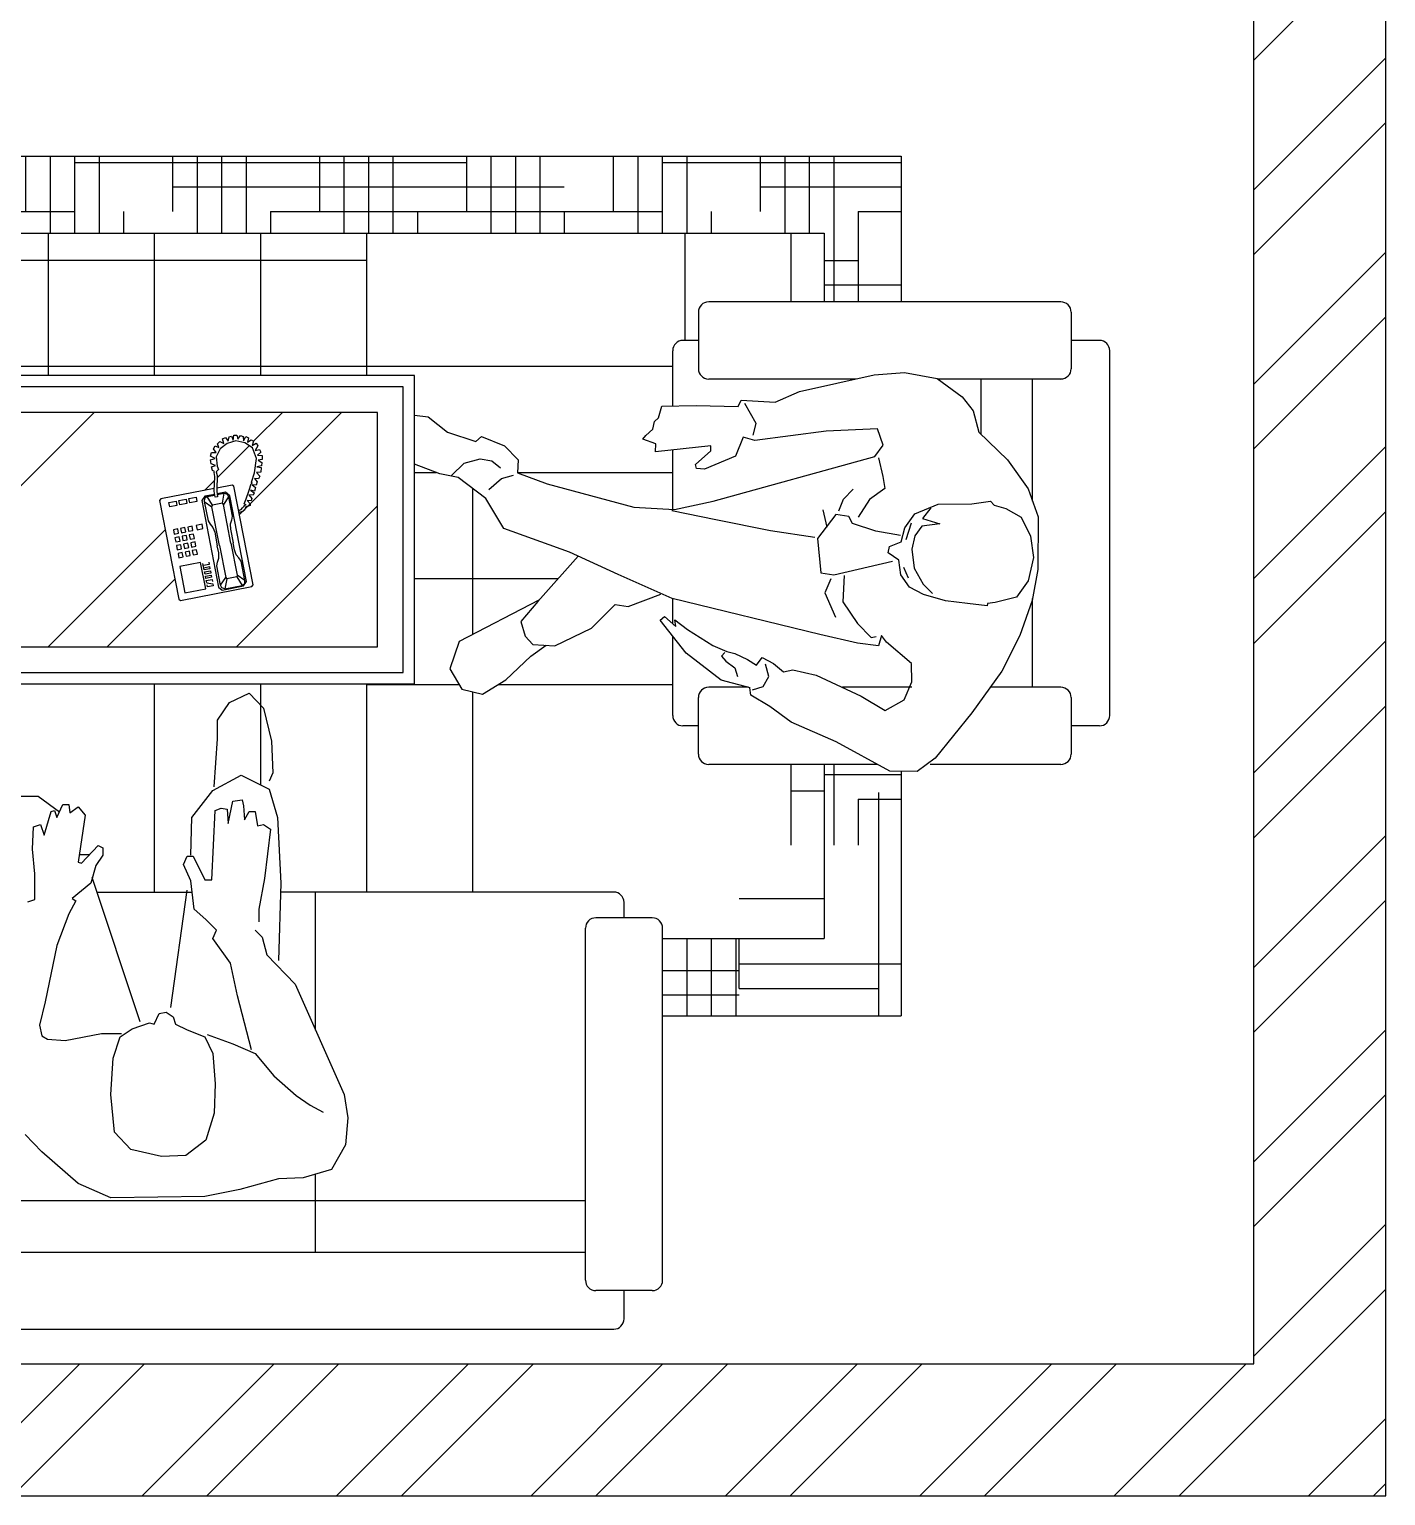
# Model space of a CAD drawing. Header units: inches. Extents: x 6298 to 6638, y 3650 to 4105.
# Drawn here: x 6545.4 to 6637.9, y 3649.5 to 3749.5 of the extents above; entities that cross this region are included whole.
import ezdxf

# ---------------------------------------------------------------- set-up
doc = ezdxf.new("R2010")
doc.units = ezdxf.units.IN
doc.header["$MEASUREMENT"] = 0
doc.layers.add('components', color=9, linetype='Continuous', plot=False)
doc.layers.add('wall', color=20, linetype='Continuous')
doc.layers.add('window', color=147, linetype='Continuous')

# ---------------------------------------------------------------- blocks, each defined once
blk = doc.blocks.new('SOFA')
at = {"layer": 'components', "true_color": 0x939598}
h = blk.add_hatch(dxfattribs=at)
h.set_pattern_fill('HOUND,_O', color=252, scale=0.765065)
h.set_pattern_definition([(270, (-1586.3725, 3049.2995), (-1.2145402, -4.85816077), [19.432643, -9.7163215]), (180, (-1586.3725, 3049.2995), (4.85816077, 1.2145402), [19.432643, -9.7163215])])
h.paths.add_polyline_path([(2420.255, 1519.388), (2420.255, 1523.185), (2424.08, 1523.185), (2424.08, 1519.388)])
h.paths.add_polyline_path([(2428.71, 1527.567), (2428.71, 1531.393), (2432.721, 1531.393), (2432.721, 1527.567)])
h.paths.add_polyline_path([(2420.255, 1463.949), (2420.255, 1467.746), (2424.08, 1467.746), (2424.08, 1463.949)])
h.paths.add_polyline_path([(2428.71, 1455.912), (2428.71, 1459.737), (2432.721, 1459.737), (2432.721, 1457.098), (2432.382, 1456.48), (2432.377, 1455.912)])
h.paths.add_polyline_path([(2455.661, 1455.912), (2455.661, 1459.737), (2459.061, 1459.737), (2459.061, 1527.567), (2455.661, 1527.567), (2455.661, 1531.393), (2462.886, 1531.393), (2462.886, 1455.912)])
h = blk.add_hatch(dxfattribs=at)
h.set_pattern_fill('HOUND,_O', color=252, scale=3.31528)
h.set_pattern_definition([(270, (2010.285, 1706.938), (-5.26301, -21.05203), [84.2081, -42.1041]), (180, (2010.285, 1706.938), (21.05203, 5.26301), [84.2081, -42.1041])])
edge = h.paths.add_edge_path()
edge.add_line((2436.714, 1480.051), (2447.609, 1480.051))
edge.add_line((2447.609, 1480.051), (2447.14, 1478.795))
edge.add_line((2447.14, 1478.795), (2446.958, 1477.892))
edge.add_line((2446.958, 1477.892), (2445.903, 1476.517))
edge.add_line((2445.903, 1476.517), (2444.418, 1475.623))
edge.add_line((2444.418, 1475.623), (2443.255, 1472.363))
edge.add_line((2443.255, 1472.363), (2443.055, 1471.929))
edge.add_line((2443.055, 1471.929), (2440.871, 1473.877))
edge.add_line((2440.871, 1473.877), (2438.809, 1477.833))
edge.add_line((2438.809, 1477.833), (2437.467, 1478.301))
edge.add_line((2437.467, 1478.301), (2436.456, 1477.706))
edge.add_line((2436.456, 1477.706), (2436.202, 1476.677))
edge.add_line((2436.202, 1476.677), (2436.919, 1475.528))
edge.add_line((2436.919, 1475.528), (2438.086, 1474.287))
edge.add_line((2438.086, 1474.287), (2438.629, 1473.523))
edge.add_line((2438.629, 1473.523), (2438.604, 1473.084))
edge.add_line((2438.604, 1473.084), (2439.479, 1471.273))
edge.add_line((2439.479, 1471.273), (2440.65, 1470.098))
edge.add_line((2440.65, 1470.098), (2440.548, 1469.451))
edge.add_line((2440.548, 1469.451), (2441.176, 1467.79))
edge.add_line((2441.176, 1467.79), (2440.932, 1467.245))
edge.add_line((2440.932, 1467.245), (2439.699, 1467.245))
edge.add_line((2439.699, 1467.245), (2440.055, 1467.653))
edge.add_line((2440.055, 1467.653), (2439.871, 1467.859))
edge.add_line((2439.871, 1467.859), (2439.084, 1467.245))
edge.add_line((2439.084, 1467.245), (2435.143, 1467.245))
edge.add_ellipse((2435.143, 1466.735), major_axis=(-0.361, -0.361), ratio=1, start_angle=225, end_angle=315)
edge.add_line((2434.633, 1466.735), (2434.633, 1465.97))
edge.add_line((2434.633, 1465.97), (2433.231, 1465.97))
edge.add_ellipse((2433.231, 1465.46), major_axis=(-0.361, -0.361), ratio=1, start_angle=225, end_angle=315)
edge.add_line((2432.721, 1465.46), (2432.721, 1459.737))
edge.add_line((2432.721, 1459.737), (2428.71, 1459.737))
edge.add_line((2428.71, 1459.737), (2428.71, 1463.949))
edge.add_line((2428.71, 1463.949), (2424.08, 1463.949))
edge.add_line((2424.08, 1463.949), (2424.08, 1467.746))
edge.add_line((2424.08, 1467.746), (2424.602, 1467.746))
edge.add_ellipse((2424.602, 1468.256), major_axis=(-0.361, -0.361), ratio=1, start_angle=45, end_angle=135)
edge.add_line((2425.112, 1468.256), (2425.112, 1469.659))
edge.add_line((2425.112, 1469.659), (2425.877, 1469.659))
edge.add_ellipse((2425.877, 1470.169), major_axis=(-0.361, -0.361), ratio=1, start_angle=45, end_angle=135)
edge.add_line((2426.387, 1470.169), (2426.387, 1486.687))
edge.add_line((2426.387, 1486.687), (2426.829, 1486.674))
edge.add_line((2426.829, 1486.674), (2430.089, 1486.848))
edge.add_line((2430.089, 1486.848), (2431.486, 1487.255))
edge.add_line((2431.486, 1487.255), (2432.185, 1488.651))
edge.add_line((2432.185, 1488.651), (2431.428, 1490.047))
edge.add_line((2431.428, 1490.047), (2430.089, 1491.094))
edge.add_line((2430.089, 1491.094), (2428.168, 1491.154))
edge.add_line((2428.168, 1491.154), (2428.168, 1491.327))
edge.add_line((2428.168, 1491.327), (2427.76, 1491.501))
edge.add_line((2427.76, 1491.501), (2426.945, 1491.152))
edge.add_line((2426.945, 1491.152), (2426.387, 1491.082))
edge.add_line((2426.387, 1491.082), (2426.387, 1495.794))
edge.add_line((2426.387, 1495.794), (2427.088, 1496.027))
edge.add_line((2427.088, 1496.027), (2427.702, 1495.863))
edge.add_line((2427.702, 1495.863), (2428.226, 1495.514))
edge.add_line((2428.226, 1495.514), (2428.575, 1495.514))
edge.add_line((2428.575, 1495.514), (2428.692, 1495.747))
edge.add_line((2428.692, 1495.747), (2428.26, 1496.149))
edge.add_line((2428.26, 1496.149), (2428.26, 1496.678))
edge.add_line((2428.26, 1496.678), (2430.205, 1496.387))
edge.add_line((2430.205, 1496.387), (2430.613, 1496.736))
edge.add_line((2430.613, 1496.736), (2430.322, 1497.143))
edge.add_line((2430.322, 1497.143), (2430.729, 1497.201))
edge.add_line((2430.729, 1497.201), (2430.729, 1497.492))
edge.add_line((2430.729, 1497.492), (2430.349, 1497.664))
edge.add_line((2430.349, 1497.664), (2431.137, 1498.713))
edge.add_line((2431.137, 1498.713), (2431.137, 1499.702))
edge.add_line((2431.137, 1499.702), (2430.496, 1500.574))
edge.add_line((2430.496, 1500.574), (2429.623, 1501.156))
edge.add_line((2429.623, 1501.156), (2428.226, 1500.982))
edge.add_line((2428.226, 1500.982), (2426.387, 1500.558))
edge.add_line((2426.387, 1500.558), (2426.387, 1516.965))
edge.add_ellipse((2425.877, 1516.965), major_axis=(-0.361, -0.361), ratio=1, start_angle=135, end_angle=225)
edge.add_line((2425.877, 1517.475), (2425.112, 1517.475))
edge.add_line((2425.112, 1517.475), (2425.112, 1518.878))
edge.add_ellipse((2424.602, 1518.878), major_axis=(-0.361, -0.361), ratio=1, start_angle=135, end_angle=225)
edge.add_line((2424.602, 1519.388), (2424.08, 1519.388))
edge.add_line((2424.08, 1519.388), (2424.08, 1523.185))
edge.add_line((2424.08, 1523.185), (2428.71, 1523.185))
edge.add_line((2428.71, 1523.185), (2428.71, 1527.567))
edge.add_line((2428.71, 1527.567), (2432.721, 1527.567))
edge.add_line((2432.721, 1527.567), (2432.721, 1521.674))
edge.add_ellipse((2433.231, 1521.674), major_axis=(-0.361, 0.361), ratio=1, start_angle=45, end_angle=135)
edge.add_line((2433.231, 1521.164), (2434.633, 1521.164))
edge.add_line((2434.633, 1521.164), (2434.633, 1520.399))
edge.add_ellipse((2435.143, 1520.399), major_axis=(-0.361, 0.361), ratio=1, start_angle=45, end_angle=135)
edge.add_line((2435.143, 1519.889), (2440.143, 1519.889))
edge.add_line((2440.143, 1519.889), (2439.856, 1516.85))
edge.add_line((2439.856, 1516.85), (2440.052, 1515.504))
edge.add_line((2440.052, 1515.504), (2439.083, 1515.633))
edge.add_line((2439.083, 1515.633), (2438.212, 1515.201))
edge.add_line((2438.212, 1515.201), (2438.406, 1514.246))
edge.add_line((2438.406, 1514.246), (2438.224, 1512.576))
edge.add_line((2438.224, 1512.576), (2438.95, 1509.932))
edge.add_line((2438.95, 1509.932), (2439.601, 1510.324))
edge.add_line((2439.601, 1510.324), (2439.767, 1511.425))
edge.add_line((2439.767, 1511.425), (2440.56, 1512.206))
edge.add_line((2440.56, 1512.206), (2440.644, 1510.461))
edge.add_line((2440.644, 1510.461), (2440.877, 1509.248))
edge.add_line((2440.877, 1509.248), (2440.633, 1507.987))
edge.add_line((2440.633, 1507.987), (2440.744, 1507.083))
edge.add_line((2440.744, 1507.083), (2436.714, 1507.083))
edge.add_line((2436.714, 1507.083), (2436.714, 1480.051))
edge = h.paths.add_edge_path()
edge.add_line((2452.015, 1507.083), (2442.117, 1507.083))
edge.add_line((2442.117, 1507.083), (2443.251, 1509.011))
edge.add_line((2443.251, 1509.011), (2443.154, 1510.077))
edge.add_line((2443.154, 1510.077), (2442.901, 1510.831))
edge.add_line((2442.901, 1510.831), (2442.593, 1511.778))
edge.add_line((2442.593, 1511.778), (2442.563, 1514.225))
edge.add_line((2442.563, 1514.225), (2442.883, 1514.852))
edge.add_line((2442.883, 1514.852), (2444.487, 1516.983))
edge.add_line((2444.487, 1516.983), (2445.771, 1518.487))
edge.add_line((2445.771, 1518.487), (2446.332, 1519.889))
edge.add_line((2446.332, 1519.889), (2453.238, 1519.889))
edge.add_ellipse((2453.238, 1520.399), major_axis=(-0.361, -0.361), ratio=1, start_angle=45, end_angle=135)
edge.add_line((2453.748, 1520.399), (2453.748, 1521.164))
edge.add_line((2453.748, 1521.164), (2455.151, 1521.164))
edge.add_ellipse((2455.151, 1521.674), major_axis=(-0.361, -0.361), ratio=1, start_angle=45, end_angle=135)
edge.add_line((2455.661, 1521.674), (2455.661, 1527.567))
edge.add_line((2455.661, 1527.567), (2459.061, 1527.567))
edge.add_line((2459.061, 1527.567), (2459.061, 1459.737))
edge.add_line((2459.061, 1459.737), (2455.661, 1459.737))
edge.add_line((2455.661, 1459.737), (2455.661, 1465.46))
edge.add_ellipse((2455.151, 1465.46), major_axis=(-0.361, 0.361), ratio=1, start_angle=225, end_angle=315)
edge.add_line((2455.151, 1465.97), (2453.748, 1465.97))
edge.add_line((2453.748, 1465.97), (2453.748, 1466.735))
edge.add_ellipse((2453.238, 1466.735), major_axis=(-0.361, 0.361), ratio=1, start_angle=225, end_angle=315)
edge.add_line((2453.238, 1467.245), (2450.499, 1467.245))
edge.add_line((2450.499, 1467.245), (2450.489, 1467.778))
edge.add_line((2450.489, 1467.778), (2449.911, 1467.941))
edge.add_line((2449.911, 1467.941), (2449.728, 1468.147))
edge.add_line((2449.728, 1468.147), (2449.342, 1468.234))
edge.add_line((2449.342, 1468.234), (2449.035, 1468.578))
edge.add_line((2449.035, 1468.578), (2448.848, 1468.719))
edge.add_line((2448.848, 1468.719), (2448.616, 1468.08))
edge.add_line((2448.616, 1468.08), (2448.226, 1468.102))
edge.add_line((2448.226, 1468.102), (2448.319, 1467.245))
edge.add_line((2448.319, 1467.245), (2445.376, 1467.245))
edge.add_line((2445.376, 1467.245), (2445.485, 1469.171))
edge.add_line((2445.485, 1469.171), (2446.642, 1473.475))
edge.add_line((2446.642, 1473.475), (2447.182, 1474.944))
edge.add_line((2447.182, 1474.944), (2447.831, 1474.907))
edge.add_line((2447.831, 1474.907), (2448.521, 1475.586))
edge.add_line((2448.521, 1475.586), (2448.978, 1476.734))
edge.add_line((2448.978, 1476.734), (2448.733, 1477.008))
edge.add_line((2448.733, 1477.008), (2449.204, 1478.416))
edge.add_line((2449.204, 1478.416), (2449.962, 1479.379))
edge.add_line((2449.962, 1479.379), (2450.044, 1480.051))
edge.add_line((2450.044, 1480.051), (2452.015, 1480.051))
edge.add_line((2452.015, 1480.051), (2452.015, 1507.083))
at = {"layer": 'components', "color": 252, "true_color": 0x939598}
for p, q in [((2404.711, 1516.965), (2404.711, 1470.169)), ((2408.536, 1515.563), (2408.536, 1471.571)), ((2411.086, 1515.563), (2411.086, 1471.571)), ((2436.714, 1507.083), (2436.714, 1480.051)), ((2452.015, 1480.051), (2452.015, 1507.083)), ((2437.275, 1506.522), (2437.275, 1480.612)), ((2451.454, 1480.612), (2451.454, 1506.522)), ((2438.55, 1505.247), (2438.55, 1481.887)), ((2450.179, 1495.938, 40.803), (2440.871, 1505.247, 40.803)), ((2450.179, 1481.887), (2450.179, 1505.247)), ((2431.137, 1498.713), (2431.137, 1499.702)), ((2413.498, 1498.539), (2414.372, 1499.353)), ((2425.898, 1499.237), (2426.014, 1498.888)), ((2427.295, 1498.888), (2428.517, 1499.004)), ((2428.517, 1499.004), (2429.623, 1498.946)), ((2429.623, 1498.946), (2429.74, 1498.597)), ((2411.927, 1496.736), (2413.498, 1498.539)), ((2419.087, 1498.248), (2419.029, 1497.375)), ((2419.261, 1498.539), (2419.087, 1498.248)), ((2419.785, 1498.655), (2419.261, 1498.539)), ((2420.95, 1498.364), (2419.785, 1498.655)), ((2423.744, 1497.783), (2420.95, 1498.364)), ((2426.014, 1498.888), (2427.295, 1498.888)), ((2429.74, 1498.597), (2429.216, 1498.422)), ((2429.216, 1498.422), (2430.38, 1498.073)), ((2430.349, 1497.664), (2431.137, 1498.713)), ((2444.362, 1492.412, 40.803), (2438.55, 1498.223, 40.803)), ((2425.316, 1497.201), (2423.744, 1497.783)), ((2430.438, 1497.899), (2430.089, 1497.783)), ((2430.089, 1497.783), (2430.729, 1497.492)), ((2430.38, 1498.073), (2430.438, 1497.899)), ((2430.729, 1497.492), (2430.729, 1497.201)), ((2411.228, 1495.107), (2411.927, 1496.736)), ((2419.029, 1497.375), (2419.378, 1495.572)), ((2425.956, 1496.852), (2425.316, 1497.201)), ((2426.072, 1497.027), (2425.956, 1496.852)), ((2426.829, 1496.096), (2426.072, 1497.027)), ((2427.877, 1496.736), (2427.819, 1496.561)), ((2430.205, 1496.387), (2427.877, 1496.736)), ((2430.613, 1496.736), (2430.205, 1496.387)), ((2430.729, 1497.201), (2430.322, 1497.143)), ((2430.322, 1497.143), (2430.613, 1496.736)), ((2419.96, 1493.653), (2427.12, 1496.038)), ((2427.702, 1495.863), (2426.829, 1496.096)), ((2427.819, 1496.561), (2428.692, 1495.747)), ((2428.26, 1496.678), (2428.26, 1496.149)), ((2419.378, 1495.572), (2419.378, 1494.584)), ((2426.387, 1495.794), (2426.387, 1491.082)), ((2428.226, 1495.514), (2427.702, 1495.863)), ((2428.575, 1495.514), (2428.226, 1495.514)), ((2428.692, 1495.747), (2428.575, 1495.514)), ((2441.907, 1491.935, 40.803), (2438.55, 1495.292, 40.803)), ((2411.286, 1490.454), (2411.228, 1495.107)), ((2413.615, 1494.118), (2414.488, 1494.933)), ((2414.488, 1494.933), (2416.351, 1495.107)), ((2416.351, 1495.107), (2418.155, 1494.991)), ((2418.155, 1494.991), (2419.203, 1494.642)), ((2419.203, 1494.642), (2419.611, 1494.06)), ((2413.266, 1492.606), (2413.615, 1494.118)), ((2419.611, 1494.06), (2419.902, 1493.188)), ((2419.902, 1493.188), (2419.844, 1492.955)), ((2413.324, 1491.385), (2413.266, 1492.606)), ((2419.844, 1492.955), (2420.368, 1492.722)), ((2420.426, 1492.374), (2420.193, 1492.025)), ((2420.368, 1492.722), (2420.426, 1492.374)), ((2445.804, 1492.692, 40.803), (2440.914, 1491.742, 40.803)), ((2445.888, 1492.635, 40.803), (2445.804, 1492.692, 40.803)), ((2446.404, 1489.979, 40.803), (2445.888, 1492.635, 40.803)), ((2419.844, 1491.908), (2419.553, 1491.327)), ((2420.193, 1492.025), (2419.844, 1491.908)), ((2420.659, 1492.141), (2426.48, 1491.327)), ((2440.914, 1491.742, 40.803), (2440.856, 1491.658, 40.803)), ((2440.856, 1491.658, 40.803), (2441.545, 1488.114, 40.803)), ((2442.542, 1491.691, 40.803), (2441.23, 1491.436, 40.803)), ((2442.741, 1490.663, 40.803), (2442.542, 1491.691, 40.803)), ((2443.186, 1491.779, 40.803), (2442.974, 1491.738, 40.803)), ((2442.974, 1491.738, 40.803), (2443.015, 1491.525, 40.803)), ((2443.228, 1491.566, 40.803), (2443.186, 1491.779, 40.803)), ((2443.576, 1491.855, 40.803), (2443.363, 1491.814, 40.803)), ((2443.363, 1491.814, 40.803), (2443.405, 1491.601, 40.803)), ((2443.405, 1491.601, 40.803), (2443.617, 1491.642, 40.803)), ((2443.617, 1491.642, 40.803), (2443.576, 1491.855, 40.803)), ((2443.966, 1491.931, 40.803), (2443.753, 1491.889, 40.803)), ((2443.753, 1491.889, 40.803), (2443.795, 1491.677, 40.803)), ((2443.795, 1491.677, 40.803), (2444.007, 1491.718, 40.803)), ((2444.007, 1491.718, 40.803), (2443.966, 1491.931, 40.803)), ((2444.356, 1492.006, 40.803), (2444.143, 1491.965, 40.803)), ((2444.143, 1491.965, 40.803), (2444.184, 1491.752, 40.803)), ((2444.184, 1491.752, 40.803), (2444.397, 1491.794, 40.803)), ((2444.425, 1491.652, 40.803), (2444.212, 1491.611, 40.803)), ((2444.397, 1491.794, 40.803), (2444.356, 1492.006, 40.803)), ((2444.466, 1491.439, 40.803), (2444.425, 1491.652, 40.803)), ((2445.497, 1492.191, 40.803), (2445.709, 1492.232, 40.803)), ((2445.565, 1491.837, 40.803), (2445.497, 1492.191, 40.803)), ((2445.778, 1491.878, 40.803), (2445.565, 1491.837, 40.803)), ((2445.593, 1491.695, 40.803), (2445.805, 1491.736, 40.803)), ((2445.662, 1491.341, 40.803), (2445.593, 1491.695, 40.803)), ((2445.709, 1492.232, 40.803), (2445.778, 1491.878, 40.803)), ((2445.805, 1491.736, 40.803), (2445.874, 1491.382, 40.803)), ((2414.081, 1490.396), (2413.324, 1491.385)), ((2419.553, 1491.327), (2419.203, 1490.454)), ((2425.024, 1490.396), (2425.548, 1490.978)), ((2425.548, 1490.978), (2426.945, 1491.152)), ((2426.945, 1491.152), (2427.76, 1491.501)), ((2428.168, 1491.036), (2427.004, 1490.454)), ((2427.76, 1491.501), (2428.168, 1491.327)), ((2428.168, 1491.327), (2428.168, 1491.036)), ((2428.226, 1491.152), (2430.089, 1491.094)), ((2430.089, 1491.094), (2431.428, 1490.047)), ((2441.23, 1491.436, 40.803), (2441.43, 1490.408, 40.803)), ((2443.015, 1491.525, 40.803), (2443.228, 1491.566, 40.803)), ((2443.255, 1491.425, 40.803), (2443.043, 1491.383, 40.803)), ((2443.043, 1491.383, 40.803), (2443.084, 1491.171, 40.803)), ((2443.084, 1491.171, 40.803), (2443.296, 1491.212, 40.803)), ((2443.324, 1491.07, 40.803), (2443.111, 1491.029, 40.803)), ((2443.111, 1491.029, 40.803), (2443.153, 1490.816, 40.803)), ((2443.296, 1491.212, 40.803), (2443.255, 1491.425, 40.803)), ((2443.365, 1490.858, 40.803), (2443.324, 1491.07, 40.803)), ((2443.645, 1491.5, 40.803), (2443.432, 1491.459, 40.803)), ((2443.432, 1491.459, 40.803), (2443.474, 1491.247, 40.803)), ((2443.474, 1491.247, 40.803), (2443.686, 1491.288, 40.803)), ((2443.714, 1491.146, 40.803), (2443.501, 1491.105, 40.803)), ((2443.501, 1491.105, 40.803), (2443.542, 1490.892, 40.803)), ((2443.542, 1490.892, 40.803), (2443.755, 1490.933, 40.803)), ((2443.686, 1491.288, 40.803), (2443.645, 1491.5, 40.803)), ((2443.755, 1490.933, 40.803), (2443.714, 1491.146, 40.803)), ((2444.035, 1491.576, 40.803), (2443.822, 1491.535, 40.803)), ((2443.822, 1491.535, 40.803), (2443.863, 1491.322, 40.803)), ((2443.863, 1491.322, 40.803), (2444.076, 1491.364, 40.803)), ((2444.104, 1491.222, 40.803), (2443.891, 1491.181, 40.803)), ((2443.891, 1491.181, 40.803), (2443.932, 1490.968, 40.803)), ((2443.932, 1490.968, 40.803), (2444.145, 1491.009, 40.803)), ((2444.076, 1491.364, 40.803), (2444.035, 1491.576, 40.803)), ((2444.145, 1491.009, 40.803), (2444.104, 1491.222, 40.803)), ((2444.212, 1491.611, 40.803), (2444.253, 1491.398, 40.803)), ((2444.253, 1491.398, 40.803), (2444.466, 1491.439, 40.803)), ((2444.493, 1491.297, 40.803), (2444.281, 1491.256, 40.803)), ((2444.281, 1491.256, 40.803), (2444.322, 1491.044, 40.803)), ((2444.322, 1491.044, 40.803), (2444.535, 1491.085, 40.803)), ((2444.535, 1491.085, 40.803), (2444.493, 1491.297, 40.803)), ((2445.874, 1491.382, 40.803), (2445.662, 1491.341, 40.803)), ((2445.689, 1491.199, 40.803), (2445.902, 1491.24, 40.803)), ((2445.758, 1490.844, 40.803), (2445.689, 1491.199, 40.803)), ((2445.902, 1491.24, 40.803), (2445.971, 1490.886, 40.803)), ((2411.636, 1488.709), (2411.286, 1490.454)), ((2415.419, 1489.989), (2414.081, 1490.396)), ((2419.203, 1490.454), (2418.388, 1490.047)), ((2419.32, 1490.338), (2418.854, 1489.058)), ((2424.501, 1489.873), (2425.024, 1490.396)), ((2427.004, 1490.454), (2427.004, 1490.105)), ((2441.43, 1490.408, 40.803), (2442.741, 1490.663, 40.803)), ((2445.806, 1490.596, 40.803), (2441.518, 1489.764, 40.803)), ((2441.522, 1490.316, 40.803), (2441.628, 1490.337, 40.803)), ((2441.577, 1490.032, 40.803), (2441.522, 1490.316, 40.803)), ((2441.734, 1490.357, 40.803), (2441.683, 1490.053, 40.803)), ((2441.734, 1490.357, 40.803), (2441.84, 1490.378, 40.803)), ((2441.84, 1490.378, 40.803), (2441.896, 1490.094, 40.803)), ((2441.947, 1490.398, 40.803), (2442.053, 1490.419, 40.803)), ((2442.002, 1490.115, 40.803), (2441.947, 1490.398, 40.803)), ((2442.053, 1490.419, 40.803), (2442.108, 1490.136, 40.803)), ((2442.159, 1490.44, 40.803), (2442.266, 1490.46, 40.803)), ((2442.214, 1490.156, 40.803), (2442.159, 1490.44, 40.803)), ((2442.266, 1490.46, 40.803), (2442.321, 1490.177, 40.803)), ((2442.372, 1490.481, 40.803), (2442.691, 1490.543, 40.803)), ((2442.427, 1490.198, 40.803), (2442.372, 1490.481, 40.803)), ((2442.533, 1490.218, 40.803), (2442.427, 1490.198, 40.803)), ((2442.478, 1490.502, 40.803), (2442.533, 1490.218, 40.803)), ((2442.64, 1490.239, 40.803), (2442.585, 1490.522, 40.803)), ((2442.746, 1490.259, 40.803), (2442.64, 1490.239, 40.803)), ((2443.153, 1490.816, 40.803), (2443.365, 1490.858, 40.803)), ((2444.576, 1490.872, 40.803), (2444.363, 1490.831, 40.803)), ((2444.363, 1490.831, 40.803), (2444.418, 1490.547, 40.803)), ((2444.418, 1490.547, 40.803), (2444.631, 1490.589, 40.803)), ((2444.636, 1490.185, 40.803), (2444.479, 1490.045, 40.803)), ((2444.631, 1490.589, 40.803), (2444.576, 1490.872, 40.803)), ((2444.799, 1490.291, 40.803), (2444.636, 1490.185, 40.803)), ((2445.756, 1490.476, 40.803), (2444.799, 1490.291, 40.803)), ((2445.756, 1490.476, 40.803), (2445.499, 1490.095, 40.803)), ((2445.577, 1490.074, 40.803), (2446.003, 1490.34, 40.803)), ((2445.905, 1490.468, 40.803), (2445.756, 1490.476, 40.803)), ((2445.971, 1490.886, 40.803), (2445.758, 1490.844, 40.803)), ((2446.018, 1490.454, 40.803), (2445.806, 1490.596, 40.803)), ((2446.003, 1490.34, 40.803), (2445.905, 1490.468, 40.803)), ((2446.003, 1490.34, 40.803), (2446.079, 1489.949, 40.803)), ((2446.115, 1489.955, 40.803), (2446.018, 1490.454, 40.803)), ((2446.815, 1489.959, 40.803), (2446.31, 1490.464, 40.803)), ((2416.875, 1489.931), (2415.419, 1489.989)), ((2418.388, 1490.047), (2416.875, 1489.931)), ((2422.871, 1489.175), (2424.093, 1490.047)), ((2424.093, 1490.047), (2424.501, 1489.873)), ((2427.004, 1490.105), (2430.438, 1489.931)), ((2430.438, 1489.931), (2430.555, 1489.64)), ((2430.555, 1489.64), (2430.496, 1489.349)), ((2431.428, 1490.047), (2432.185, 1488.651)), ((2431.602, 1489.989), (2433.989, 1489.814)), ((2433.989, 1489.814), (2434.921, 1489.814)), ((2434.921, 1489.814), (2435.794, 1489.233)), ((2441.518, 1489.764, 40.803), (2441.369, 1489.588, 40.803)), ((2441.369, 1489.588, 40.803), (2441.575, 1488.524, 40.803)), ((2441.432, 1489.453, 40.803), (2441.475, 1489.608, 40.803)), ((2441.475, 1489.608, 40.803), (2441.61, 1489.671, 40.803)), ((2441.683, 1490.053, 40.803), (2441.577, 1490.032, 40.803)), ((2441.61, 1489.671, 40.803), (2442.567, 1489.857, 40.803)), ((2441.61, 1489.671, 40.803), (2441.991, 1489.414, 40.803)), ((2441.896, 1490.094, 40.803), (2441.789, 1490.074, 40.803)), ((2443.585, 1489.724, 40.803), (2441.991, 1489.414, 40.803)), ((2442.108, 1490.136, 40.803), (2442.002, 1490.115, 40.803)), ((2442.321, 1490.177, 40.803), (2442.214, 1490.156, 40.803)), ((2442.567, 1489.857, 40.803), (2442.758, 1489.82, 40.803)), ((2442.758, 1489.82, 40.803), (2442.956, 1489.749, 40.803)), ((2442.956, 1489.749, 40.803), (2443.21, 1489.761, 40.803)), ((2443.21, 1489.761, 40.803), (2443.565, 1489.83, 40.803)), ((2444.238, 1489.961, 40.803), (2443.565, 1489.83, 40.803)), ((2443.585, 1489.724, 40.803), (2445.499, 1490.095, 40.803)), ((2443.696, 1489.157, 40.803), (2445.609, 1489.528, 40.803)), ((2444.479, 1490.045, 40.803), (2444.238, 1489.961, 40.803)), ((2445.499, 1490.095, 40.803), (2445.577, 1490.074, 40.803)), ((2445.673, 1489.578, 40.803), (2445.577, 1490.074, 40.803)), ((2445.609, 1489.528, 40.803), (2445.673, 1489.578, 40.803)), ((2445.99, 1489.271, 40.803), (2445.609, 1489.528, 40.803)), ((2445.673, 1489.578, 40.803), (2446.168, 1489.49, 40.803)), ((2445.972, 1489.93, 40.803), (2446.279, 1489.984, 40.803)), ((2445.993, 1489.824, 40.803), (2445.972, 1489.93, 40.803)), ((2446.281, 1489.858, 40.803), (2445.993, 1489.824, 40.803)), ((2446.101, 1489.837, 40.803), (2446.168, 1489.49, 40.803)), ((2446.168, 1489.49, 40.803), (2446.125, 1489.334, 40.803)), ((2446.217, 1489.426, 40.803), (2446.137, 1489.841, 40.803)), ((2446.279, 1489.984, 40.803), (2446.654, 1489.968, 40.803)), ((2446.52, 1489.853, 40.803), (2446.281, 1489.858, 40.803)), ((2446.577, 1489.091, 40.803), (2446.428, 1489.855, 40.803)), ((2446.874, 1489.832, 40.803), (2446.52, 1489.853, 40.803)), ((2446.654, 1489.968, 40.803), (2447.008, 1489.947, 40.803)), ((2447.051, 1489.844, 40.803), (2446.874, 1489.832, 40.803)), ((2448.518, 1488.256, 40.803), (2446.937, 1489.836, 40.803)), ((2447.008, 1489.947, 40.803), (2447.194, 1489.991, 40.803)), ((2447.236, 1489.887, 40.803), (2447.051, 1489.844, 40.803)), ((2447.194, 1489.991, 40.803), (2447.241, 1489.978, 40.803)), ((2447.354, 1489.776, 40.803), (2447.236, 1489.887, 40.803)), ((2447.241, 1489.978, 40.803), (2447.304, 1490.072, 40.803)), ((2447.304, 1490.072, 40.803), (2447.474, 1490.12, 40.803)), ((2447.514, 1489.837, 40.803), (2447.354, 1489.776, 40.803)), ((2447.474, 1490.12, 40.803), (2447.55, 1489.919, 40.803)), ((2447.973, 1489.889, 40.803), (2447.514, 1489.837, 40.803)), ((2447.55, 1489.919, 40.803), (2447.633, 1490.143, 40.803)), ((2447.633, 1490.143, 40.803), (2447.83, 1490.166, 40.803)), ((2447.83, 1490.166, 40.803), (2447.896, 1489.941, 40.803)), ((2447.896, 1489.941, 40.803), (2448.015, 1490.173, 40.803)), ((2448.37, 1489.684, 40.803), (2447.973, 1489.889, 40.803)), ((2448.015, 1490.173, 40.803), (2448.198, 1490.111, 40.803)), ((2448.198, 1490.111, 40.803), (2448.197, 1489.888, 40.803)), ((2448.197, 1489.888, 40.803), (2448.378, 1490.027, 40.803)), ((2448.645, 1489.342, 40.803), (2448.37, 1489.684, 40.803)), ((2448.378, 1490.027, 40.803), (2448.528, 1489.945, 40.803)), ((2448.528, 1489.945, 40.803), (2448.438, 1489.756, 40.803)), ((2448.438, 1489.756, 40.803), (2448.626, 1489.823, 40.803)), ((2448.626, 1489.823, 40.803), (2448.739, 1489.703, 40.803)), ((2448.739, 1489.703, 40.803), (2448.629, 1489.503, 40.803)), ((2448.629, 1489.503, 40.803), (2448.861, 1489.571, 40.803)), ((2448.861, 1489.571, 40.803), (2448.934, 1489.428, 40.803)), ((2418.854, 1489.058), (2418.388, 1487.953)), ((2418.563, 1488.128), (2421.241, 1488.826)), ((2421.241, 1488.826), (2422.871, 1489.175)), ((2430.496, 1489.349), (2429.798, 1489.291)), ((2429.798, 1489.291), (2430.904, 1489.058)), ((2430.904, 1489.058), (2430.962, 1488.593)), ((2435.794, 1489.233), (2436.259, 1488.244)), ((2445.543, 1481.887, 40.803), (2438.55, 1488.88, 40.803)), ((2441.927, 1489.365, 40.803), (2441.432, 1489.453, 40.803)), ((2441.432, 1489.453, 40.803), (2441.597, 1488.602, 40.803)), ((2442.023, 1488.869, 40.803), (2441.597, 1488.602, 40.803)), ((2441.629, 1488.057, 40.803), (2446.519, 1489.007, 40.803)), ((2441.787, 1488.382, 40.803), (2446.039, 1489.208, 40.803)), ((2441.844, 1488.466, 40.803), (2442.101, 1488.847, 40.803)), ((2441.991, 1489.414, 40.803), (2441.927, 1489.365, 40.803)), ((2442.023, 1488.869, 40.803), (2441.927, 1489.365, 40.803)), ((2442.101, 1488.847, 40.803), (2442.023, 1488.869, 40.803)), ((2443.696, 1489.157, 40.803), (2442.101, 1488.847, 40.803)), ((2442.801, 1488.652, 40.803), (2442.964, 1488.757, 40.803)), ((2442.964, 1488.757, 40.803), (2443.121, 1488.898, 40.803)), ((2443.121, 1488.898, 40.803), (2443.362, 1488.982, 40.803)), ((2443.362, 1488.982, 40.803), (2443.716, 1489.051, 40.803)), ((2444.389, 1489.181, 40.803), (2443.716, 1489.051, 40.803)), ((2444.644, 1489.194, 40.803), (2444.389, 1489.181, 40.803)), ((2444.842, 1489.122, 40.803), (2444.644, 1489.194, 40.803)), ((2445.033, 1489.086, 40.803), (2444.842, 1489.122, 40.803)), ((2445.99, 1489.271, 40.803), (2445.033, 1489.086, 40.803)), ((2450.179, 1483.663, 40.803), (2445.11, 1488.733, 40.803)), ((2445.267, 1488.56, 40.803), (2445.208, 1488.752, 40.803)), ((2445.315, 1488.773, 40.803), (2445.37, 1488.647, 40.803)), ((2446.125, 1489.334, 40.803), (2445.99, 1489.271, 40.803)), ((2446.039, 1489.208, 40.803), (2446.217, 1489.426, 40.803)), ((2446.519, 1489.007, 40.803), (2446.577, 1489.091, 40.803)), ((2448.764, 1488.919, 40.803), (2448.645, 1489.342, 40.803)), ((2448.666, 1488.468, 40.803), (2448.764, 1488.919, 40.803)), ((2448.934, 1489.428, 40.803), (2448.758, 1489.297, 40.803)), ((2448.758, 1489.297, 40.803), (2448.968, 1489.249, 40.803)), ((2449.006, 1489.13, 40.803), (2448.808, 1489.039, 40.803)), ((2448.808, 1489.039, 40.803), (2449.053, 1489.005, 40.803)), ((2449.044, 1488.862, 40.803), (2448.851, 1488.817, 40.803)), ((2448.851, 1488.817, 40.803), (2449.027, 1488.68, 40.803)), ((2448.968, 1489.249, 40.803), (2449.006, 1489.13, 40.803)), ((2449.053, 1489.005, 40.803), (2449.044, 1488.862, 40.803)), ((2412.16, 1486.79), (2411.636, 1488.709)), ((2430.671, 1488.535), (2429.973, 1488.477)), ((2429.973, 1488.477), (2430.38, 1488.244)), ((2430.38, 1488.244), (2430.38, 1487.953)), ((2430.962, 1488.593), (2430.671, 1488.535)), ((2432.185, 1488.651), (2431.486, 1487.255)), ((2436.259, 1488.244), (2435.503, 1487.546)), ((2441.545, 1488.114, 40.803), (2441.629, 1488.057, 40.803)), ((2441.575, 1488.524, 40.803), (2441.787, 1488.382, 40.803)), ((2441.597, 1488.602, 40.803), (2441.695, 1488.474, 40.803)), ((2441.695, 1488.474, 40.803), (2441.844, 1488.466, 40.803)), ((2441.844, 1488.466, 40.803), (2442.801, 1488.652, 40.803)), ((2445.334, 1488.484, 40.803), (2445.267, 1488.56, 40.803)), ((2445.49, 1488.41, 40.803), (2445.334, 1488.484, 40.803)), ((2445.37, 1488.647, 40.803), (2445.442, 1488.579, 40.803)), ((2445.442, 1488.579, 40.803), (2445.525, 1488.498, 40.803)), ((2445.522, 1488.282, 40.803), (2445.49, 1488.41, 40.803)), ((2445.559, 1488.207, 40.803), (2445.522, 1488.282, 40.803)), ((2445.525, 1488.498, 40.803), (2445.576, 1488.464, 40.803)), ((2445.644, 1488.194, 40.803), (2445.559, 1488.207, 40.803)), ((2445.576, 1488.464, 40.803), (2445.59, 1488.392, 40.803)), ((2445.59, 1488.392, 40.803), (2445.645, 1488.492, 40.803)), ((2445.808, 1488.345, 40.803), (2445.644, 1488.194, 40.803)), ((2445.645, 1488.492, 40.803), (2445.886, 1488.405, 40.803)), ((2445.787, 1488.147, 40.803), (2445.808, 1488.345, 40.803)), ((2445.906, 1488.111, 40.803), (2445.787, 1488.147, 40.803)), ((2445.886, 1488.405, 40.803), (2446.318, 1488.251, 40.803)), ((2446.091, 1488.266, 40.803), (2445.906, 1488.111, 40.803)), ((2446.067, 1488.046, 40.803), (2446.091, 1488.266, 40.803)), ((2446.193, 1488.011, 40.803), (2446.067, 1488.046, 40.803)), ((2446.329, 1488.193, 40.803), (2446.193, 1488.011, 40.803)), ((2446.28, 1487.983, 40.803), (2446.329, 1488.193, 40.803)), ((2446.318, 1488.251, 40.803), (2446.641, 1488.157, 40.803)), ((2446.592, 1488.103, 40.803), (2446.452, 1487.942, 40.803)), ((2446.565, 1487.897, 40.803), (2446.592, 1488.103, 40.803)), ((2446.641, 1488.157, 40.803), (2446.665, 1488.11, 40.803)), ((2446.665, 1488.11, 40.803), (2446.719, 1488.142, 40.803)), ((2446.719, 1488.142, 40.803), (2447.179, 1487.994, 40.803)), ((2447.9, 1487.888, 40.803), (2448.419, 1488.093, 40.803)), ((2448.419, 1488.093, 40.803), (2448.666, 1488.468, 40.803)), ((2448.543, 1488.102, 40.803), (2448.648, 1487.907, 40.803)), ((2448.757, 1488.04, 40.803), (2448.543, 1488.102, 40.803)), ((2448.699, 1488.334, 40.803), (2448.825, 1488.149, 40.803)), ((2448.91, 1488.285, 40.803), (2448.699, 1488.334, 40.803)), ((2450.179, 1486.594, 40.803), (2448.745, 1488.028, 40.803)), ((2448.825, 1488.149, 40.803), (2448.757, 1488.04, 40.803)), ((2448.992, 1488.554, 40.803), (2448.772, 1488.534, 40.803)), ((2448.772, 1488.534, 40.803), (2448.988, 1488.419, 40.803)), ((2448.988, 1488.419, 40.803), (2448.91, 1488.285, 40.803)), ((2449.027, 1488.68, 40.803), (2448.992, 1488.554, 40.803)), ((2418.388, 1487.953), (2417.282, 1487.023)), ((2423.278, 1487.372), (2421.823, 1485.976)), ((2424.151, 1487.604), (2423.278, 1487.372)), ((2424.501, 1487.953), (2424.151, 1487.604)), ((2425.548, 1487.779), (2424.908, 1487.779)), ((2427.062, 1487.488), (2425.548, 1487.779)), ((2429.507, 1487.197), (2427.062, 1487.488)), ((2429.74, 1487.546), (2429.507, 1487.197)), ((2430.38, 1487.953), (2429.681, 1487.837)), ((2429.681, 1487.837), (2429.74, 1487.546)), ((2435.503, 1487.546), (2433.873, 1487.139)), ((2446.452, 1487.942, 40.803), (2446.28, 1487.983, 40.803)), ((2446.731, 1487.847, 40.803), (2446.565, 1487.897, 40.803)), ((2446.904, 1487.992, 40.803), (2446.731, 1487.847, 40.803)), ((2446.886, 1487.78, 40.803), (2446.904, 1487.992, 40.803)), ((2447.016, 1487.724, 40.803), (2446.886, 1487.78, 40.803)), ((2447.199, 1487.893, 40.803), (2447.016, 1487.724, 40.803)), ((2447.179, 1487.994, 40.803), (2447.9, 1487.888, 40.803)), ((2447.219, 1487.674, 40.803), (2447.199, 1487.893, 40.803)), ((2447.447, 1487.651, 40.803), (2447.219, 1487.674, 40.803)), ((2447.485, 1487.875, 40.803), (2447.447, 1487.651, 40.803)), ((2447.523, 1487.644, 40.803), (2447.485, 1487.875, 40.803)), ((2447.698, 1487.626, 40.803), (2447.523, 1487.644, 40.803)), ((2447.812, 1487.804, 40.803), (2447.698, 1487.626, 40.803)), ((2447.85, 1487.61, 40.803), (2447.812, 1487.804, 40.803)), ((2448.036, 1487.609, 40.803), (2447.85, 1487.61, 40.803)), ((2448.057, 1487.844, 40.803), (2448.036, 1487.609, 40.803)), ((2448.201, 1487.679, 40.803), (2448.057, 1487.844, 40.803)), ((2448.339, 1487.735, 40.803), (2448.201, 1487.679, 40.803)), ((2448.516, 1487.822, 40.803), (2448.289, 1487.956, 40.803)), ((2448.289, 1487.956, 40.803), (2448.339, 1487.735, 40.803)), ((2448.648, 1487.907, 40.803), (2448.516, 1487.822, 40.803)), ((2412.218, 1485.568), (2412.16, 1486.79)), ((2417.282, 1487.023), (2416.293, 1485.917)), ((2426.829, 1486.674), (2422.987, 1486.79)), ((2426.387, 1470.169), (2426.387, 1486.687)), ((2430.089, 1486.848), (2426.829, 1486.674)), ((2431.486, 1487.255), (2430.089, 1486.848)), ((2432.301, 1487.081), (2431.894, 1487.255)), ((2433.873, 1487.139), (2432.301, 1487.081)), ((2416.293, 1485.917), (2415.827, 1485.22)), ((2421.823, 1485.976), (2416.351, 1483.533)), ((2412.625, 1484.173), (2412.218, 1485.568)), ((2415.827, 1485.22), (2415.478, 1484.58)), ((2408.536, 1484.96), (2412.395, 1484.96)), ((2419.548, 1484.96), (2426.387, 1484.96)), ((2413.848, 1483.475), (2412.625, 1484.173)), ((2415.187, 1483.358), (2413.848, 1483.475)), ((2416.351, 1483.533), (2415.187, 1483.358)), ((2438.55, 1481.887), (2450.179, 1481.887)), ((2436.714, 1480.051), (2452.015, 1480.051)), ((2437.275, 1480.612), (2451.454, 1480.612)), ((2447.14, 1478.795), (2447.609, 1480.051)), ((2450.044, 1480.051), (2449.962, 1479.379)), ((2449.962, 1479.379), (2449.204, 1478.416)), ((2446.958, 1477.892), (2447.14, 1478.795)), ((2437.467, 1478.301), (2436.456, 1477.706)), ((2438.809, 1477.833), (2437.467, 1478.301)), ((2440.868, 1473.882), (2438.809, 1477.833)), ((2445.903, 1476.517), (2446.958, 1477.892)), ((2447.042, 1478.213), (2447.658, 1477.591)), ((2449.204, 1478.416), (2448.733, 1477.008)), ((2436.456, 1477.706), (2436.202, 1476.677)), ((2447.658, 1477.591), (2447.873, 1476.796)), ((2436.202, 1476.677), (2436.919, 1475.528)), ((2444.418, 1475.623), (2445.903, 1476.517)), ((2447.873, 1476.796), (2447.775, 1476.215)), ((2448.978, 1476.734), (2448.521, 1475.586)), ((2448.733, 1477.008), (2448.978, 1476.734)), ((2446.35, 1476.361), (2446.901, 1475.743)), ((2446.901, 1475.743), (2447.063, 1475.147)), ((2447.775, 1476.215), (2447.425, 1475.778)), ((2436.919, 1475.528), (2438.086, 1474.287)), ((2443.255, 1472.363), (2444.418, 1475.623)), ((2447.182, 1474.944), (2446.642, 1473.475)), ((2447.831, 1474.907), (2447.182, 1474.944)), ((2448.521, 1475.586), (2447.831, 1474.907)), ((2438.086, 1474.287), (2438.629, 1473.523)), ((2438.667, 1474.189), (2438.604, 1473.084)), ((2439.079, 1474.557), (2438.667, 1474.189)), ((2439.808, 1474.776), (2439.079, 1474.557)), ((2440.803, 1473.937), (2439.808, 1474.776)), ((2443.055, 1471.929), (2440.803, 1473.937)), ((2446.642, 1473.475), (2445.485, 1469.171)), ((2438.604, 1473.084), (2439.479, 1471.273)), ((2442.141, 1469.948), (2443.255, 1472.363)), ((2407.133, 1471.571), (2424.602, 1471.571)), ((2406.623, 1468.256), (2406.623, 1471.061)), ((2425.112, 1468.256), (2425.112, 1471.061)), ((2439.479, 1471.273), (2440.65, 1470.098)), ((2440.65, 1470.098), (2440.548, 1469.451)), ((2440.946, 1467.276), (2442.141, 1469.948)), ((2405.221, 1469.659), (2406.623, 1469.659)), ((2425.112, 1469.659), (2425.877, 1469.659)), ((2440.548, 1469.451), (2441.162, 1467.827)), ((2445.485, 1469.171), (2445.37, 1467.155)), ((2448.616, 1468.08), (2448.848, 1468.719)), ((2448.848, 1468.719), (2449.035, 1468.578)), ((2449.035, 1468.578), (2449.342, 1468.234)), ((2407.133, 1467.746), (2424.602, 1467.746)), ((2420.255, 1467.746), (2420.255, 1455.912)), ((2424.08, 1467.746), (2424.08, 1459.737)), ((2438.235, 1466.583), (2439.871, 1467.859)), ((2440.055, 1467.653), (2439.567, 1467.094)), ((2439.871, 1467.859), (2440.055, 1467.653)), ((2448.526, 1465.346), (2448.226, 1468.102)), ((2448.226, 1468.102), (2448.616, 1468.08)), ((2449.342, 1468.234), (2449.728, 1468.147)), ((2449.728, 1468.147), (2449.911, 1467.941)), ((2449.911, 1467.941), (2450.489, 1467.778)), ((2450.489, 1467.778), (2450.523, 1466.08)), ((2435.143, 1467.245), (2439.084, 1467.245)), ((2439.161, 1459.943), (2440.946, 1467.276)), ((2439.896, 1467.141), (2439.404, 1466.516)), ((2439.567, 1467.094), (2439.896, 1467.141)), ((2439.699, 1467.245), (2440.938, 1467.245)), ((2445.313, 1467.289), (2444.863, 1465.097)), ((2445.304, 1467.245), (2448.319, 1467.245)), ((2445.37, 1467.155), (2445.783, 1465.241)), ((2450.499, 1467.245), (2453.238, 1467.245)), ((2434.633, 1465.97), (2434.633, 1466.735)), ((2436.897, 1464.833), (2438.235, 1466.583)), ((2439.404, 1466.516), (2438.616, 1465.257)), ((2453.748, 1465.97), (2453.748, 1466.735)), ((2432.721, 1457.098), (2432.721, 1465.46)), ((2433.231, 1465.97), (2436.036, 1465.97)), ((2436.546, 1463.503), (2436.546, 1465.46)), ((2447.371, 1465.672), (2447.394, 1466.062)), ((2448.001, 1464.136), (2447.371, 1465.672)), ((2447.394, 1466.062), (2447.592, 1466.116)), ((2447.592, 1466.116), (2448.266, 1465.36)), ((2450.523, 1466.08), (2450.469, 1463.996)), ((2451.836, 1458.167), (2451.836, 1465.46)), ((2455.151, 1465.97), (2452.346, 1465.97)), ((2455.661, 1447.991), (2455.661, 1465.46)), ((2436.52, 1463.404), (2436.897, 1464.833)), ((2438.083, 1464.826), (2437.839, 1464.608)), ((2438.271, 1464.65), (2438.083, 1464.826)), ((2438.616, 1465.257), (2438.315, 1464.556)), ((2444.863, 1465.097), (2444.318, 1462.389)), ((2445.783, 1465.241), (2447.999, 1457.223)), ((2448.266, 1465.36), (2448.526, 1465.346)), ((2437.516, 1464.164), (2437.078, 1464.023)), ((2437.839, 1464.608), (2437.516, 1464.164)), ((2438.228, 1464.17), (2437.931, 1463.535)), ((2438.315, 1464.556), (2438.228, 1464.17)), ((2448.957, 1463.756), (2448.001, 1464.136)), ((2421.61, 1463.949), (2421.61, 1457.037)), ((2421.61, 1463.949), (2424.08, 1463.949)), ((2422.825, 1463.949), (2422.825, 1455.912)), ((2426.063, 1463.949), (2426.063, 1459.737)), ((2435.588, 1462.429), (2436.163, 1463.374)), ((2436.163, 1463.374), (2436.526, 1463.426)), ((2436.419, 1463.294), (2436.584, 1462.763)), ((2437.931, 1463.535), (2437.646, 1463.094)), ((2448.794, 1463.178), (2448.957, 1463.756)), ((2449.636, 1463.096), (2450.613, 1463.662)), ((2450.469, 1463.996), (2450.787, 1463.847)), ((2450.787, 1463.847), (2450.691, 1462.157)), ((2436.584, 1462.763), (2437.089, 1462.474)), ((2437.089, 1462.474), (2437.685, 1462.635)), ((2437.646, 1463.094), (2438.021, 1462.812)), ((2438.021, 1462.812), (2437.728, 1462.242)), ((2449.244, 1459.631), (2448.794, 1463.178)), ((2449.058, 1463.259), (2449.636, 1463.096)), ((2434.81, 1461.364), (2435.588, 1462.429)), ((2437.728, 1462.242), (2437.308, 1461.744)), ((2444.318, 1462.389), (2443.997, 1460.19)), ((2450.691, 1462.157), (2451.209, 1460.954)), ((2433.837, 1459.137), (2434.81, 1461.364)), ((2437.412, 1461.281), (2437.151, 1460.122)), ((2437.308, 1461.744), (2437.412, 1461.281)), ((2451.209, 1460.954), (2452.041, 1457.254)), ((2437.151, 1460.122), (2436.112, 1457.899)), ((2438.729, 1458.076), (2439.161, 1459.943)), ((2441.232, 1459.695), (2440.03, 1459.176)), ((2441.932, 1459.394), (2441.232, 1459.695)), ((2442.221, 1459.899), (2442.119, 1459.253)), ((2443.925, 1460.063), (2442.221, 1459.899)), ((2445.111, 1459.148), (2443.925, 1460.063)), ((2444.483, 1459.575), (2445.343, 1459.787)), ((2432.382, 1456.48), (2433.837, 1459.137)), ((2442.119, 1459.253), (2442.801, 1456.344)), ((2445.009, 1458.502), (2445.111, 1459.148)), ((2445.298, 1459.007), (2445.872, 1458.779)), ((2449.359, 1457.08), (2449.244, 1459.631)), ((2436.546, 1455.376), (2436.546, 1458.827)), ((2440.791, 1458.807), (2439.707, 1458.086)), ((2442.09, 1458.733), (2440.791, 1458.807)), ((2444.282, 1457.173), (2444.673, 1458.325)), ((2444.673, 1458.325), (2445.009, 1458.502)), ((2445.872, 1458.779), (2446.366, 1458.294)), ((2436.112, 1457.899), (2435.392, 1456.7)), ((2438.605, 1457.039), (2438.729, 1458.076)), ((2439.707, 1458.086), (2439.017, 1457.407)), ((2445.863, 1457.475), (2444.983, 1458.047)), ((2446.407, 1456.726), (2445.863, 1457.475)), ((2431.326, 1457.037), (2420.255, 1457.037)), ((2439.117, 1456.88), (2438.605, 1457.039)), ((2438.778, 1456.638), (2439.117, 1456.88)), ((2439.017, 1457.407), (2439.067, 1457.144)), ((2444.082, 1455.946), (2444.282, 1457.173)), ((2446.999, 1456.823), (2446.407, 1456.726)), ((2447.923, 1457.032), (2446.999, 1456.823)), ((2447.999, 1457.223), (2448.561, 1456.8)), ((2448.561, 1456.8), (2449.359, 1457.08)), ((2452.041, 1457.254), (2452.151, 1455.748)), ((2432.37, 1455.111), (2432.382, 1456.48)), ((2435.392, 1456.7), (2435.925, 1455.757)), ((2437.729, 1455.393), (2438.778, 1456.638)), ((2442.126, 1455.926), (2442.848, 1456.027)), ((2442.848, 1456.027), (2443.216, 1456.559)), ((2443.216, 1456.559), (2443.527, 1456.499)), ((2443.527, 1456.499), (2443.758, 1455.907)), ((2435.925, 1455.757), (2436.816, 1455.38)), ((2436.816, 1455.38), (2437.729, 1455.393)), ((2441.15, 1454.808), (2441.515, 1455.504)), ((2441.515, 1455.504), (2442.126, 1455.926)), ((2442.508, 1455.804), (2441.967, 1455.571)), ((2443.403, 1455.384), (2442.461, 1455.273)), ((2444.055, 1455.237), (2443.403, 1455.384)), ((2443.758, 1455.907), (2444.46, 1455.728)), ((2444.687, 1455.416), (2443.866, 1455.683)), ((2444.46, 1455.728), (2445.149, 1455.233)), ((2452.151, 1455.748), (2451.864, 1454.134)), ((2433.036, 1454.225), (2432.37, 1455.111)), ((2440.827, 1453.717), (2441.15, 1454.808)), ((2441.665, 1454.822), (2441.198, 1454.353)), ((2442.461, 1455.273), (2441.665, 1454.822)), ((2444.53, 1454.88), (2444.055, 1455.237)), ((2444.645, 1453.992), (2444.53, 1454.88)), ((2444.914, 1454.858), (2444.645, 1453.992)), ((2445.441, 1454.442), (2444.914, 1454.858)), ((2445.149, 1455.233), (2445.624, 1454.085)), ((2432.721, 1447.991), (2432.721, 1454.482)), ((2435.279, 1452.402), (2433.036, 1454.225)), ((2445.624, 1454.085), (2445.64, 1452.4)), ((2451.864, 1454.134), (2450.945, 1452.881)), ((2451.836, 1447.897), (2451.836, 1454.095)), ((2440.699, 1452.616), (2440.827, 1453.717)), ((2437.344, 1450.915), (2435.279, 1452.402)), ((2440.579, 1451.644), (2440.699, 1452.616)), ((2445.64, 1452.4), (2445.783, 1451.479)), ((2450.945, 1452.881), (2450.263, 1452.333)), ((2440.709, 1451.637), (2440.579, 1451.644)), ((2449.205, 1452.067), (2447.821, 1450.646)), ((2449.085, 1451.944), (2451.836, 1451.944)), ((2450.263, 1452.333), (2449.205, 1452.067)), ((2436.546, 1447.991), (2436.546, 1451.49)), ((2439.119, 1450.032), (2437.344, 1450.915)), ((2440.752, 1451.243), (2440.709, 1451.637)), ((2441.017, 1450.185), (2440.752, 1451.243)), ((2445.577, 1451.295), (2445.414, 1450.717)), ((2445.783, 1451.479), (2445.577, 1451.295)), ((2441.832, 1449.617), (2441.017, 1450.185)), ((2445.414, 1450.717), (2444.98, 1449.959)), ((2447.821, 1450.646), (2446.394, 1449.618)), ((2440.843, 1449.412), (2439.119, 1450.032)), ((2442.99, 1449.355), (2441.832, 1449.617)), ((2444.041, 1449.491), (2442.99, 1449.355)), ((2444.98, 1449.959), (2444.041, 1449.491)), ((2446.394, 1449.618), (2444.997, 1449.111)), ((2436.546, 1449.393), (2440.943, 1449.393)), ((2442.391, 1449.128), (2440.843, 1449.412)), ((2444.997, 1449.111), (2442.391, 1449.128)), ((2445.775, 1449.393), (2451.836, 1449.393)), ((2436.036, 1447.481), (2433.231, 1447.481)), ((2434.633, 1446.078), (2434.633, 1447.481)), ((2455.151, 1447.481), (2452.346, 1447.481)), ((2453.748, 1446.078), (2453.748, 1447.481)), ((2435.143, 1445.568), (2453.238, 1445.568))]:
    blk.add_line(p, q, dxfattribs=at)
for points in [[(2455.661, 1531.393), (2462.886, 1531.393), (2462.886, 1455.912), (2455.661, 1455.912)], [(2455.661, 1527.567), (2459.061, 1527.567), (2459.061, 1459.737), (2455.661, 1459.737)], [(2432.721, 1459.737), (2424.08, 1459.737)], [(2432.377, 1455.912), (2420.255, 1455.912)]]:
    blk.add_lwpolyline(points, dxfattribs=at)
for centre, start, end in [((2407.133, 1471.061), 90, 180), ((2424.602, 1471.061), 0, 90), ((2405.221, 1470.169), 180, 270), ((2425.877, 1470.169), 270, 0), ((2407.133, 1468.256), 180, 270), ((2424.602, 1468.256), 270, 0), ((2435.143, 1466.735), 90, 180), ((2453.238, 1466.735), 0, 90), ((2433.231, 1465.46), 90, 180), ((2436.036, 1465.46), 0, 90), ((2452.346, 1465.46), 90, 180), ((2455.151, 1465.46), 0, 90), ((2433.231, 1447.991), 180, 270), ((2436.036, 1447.991), 270, 0), ((2452.346, 1447.991), 180, 270), ((2455.151, 1447.991), 270, 0), ((2435.143, 1446.078), 180, 270), ((2453.238, 1446.078), 270, 0)]:
    blk.add_arc(centre, 0.51, start, end, dxfattribs=at)

msp = doc.modelspace()

# ---------------------------------------------------------------- hatches: boundary and pattern name
at = {"layer": 'window', "true_color": 0xffffff}
h = msp.add_hatch(dxfattribs=at)
h.set_pattern_fill('ANSI32', scale=25)
h.paths.add_polyline_path([(6637.906, 4081.546), (6323.906, 4081.546), (6323.906, 3649.546), (6332.906, 3649.546), (6332.906, 3804.046), (6344.906, 3804.046), (6344.906, 3808.546), (6332.906, 3808.546), (6332.906, 3936.546), (6354.906, 3936.546), (6354.906, 3941.046), (6332.906, 3941.046), (6332.906, 4020.046), (6384.906, 4020.046), (6384.906, 3936.546), (6455.406, 3936.546), (6455.406, 3941.046), (6389.406, 3941.046), (6389.406, 4024.546), (6332.906, 4024.546), (6332.906, 4072.546), (6384.906, 4072.546), (6384.906, 4054.546), (6389.406, 4054.546), (6389.406, 4072.546), (6497.406, 4072.546), (6497.406, 3936.546), (6501.906, 3936.546), (6501.906, 4072.546), (6628.906, 4072.546), (6628.906, 3941.046), (6540.406, 3941.046), (6540.406, 3912.546), (6544.906, 3912.546), (6544.906, 3936.546), (6628.906, 3936.546), (6628.906, 3808.546), (6544.906, 3808.546), (6544.906, 3844.546), (6540.406, 3844.546), (6540.406, 3804.046), (6628.906, 3804.046), (6628.906, 3658.546), (6473.877, 3658.546), (6473.877, 3687.205), (6469.377, 3687.205), (6469.377, 3658.546), (6452.906, 3658.546), (6452.906, 3649.546), (6637.906, 3649.546)])
h.paths.add_polyline_path([(6397.406, 3873.046), (6332.906, 3873.046), (6332.906, 3868.546), (6392.906, 3868.546), (6392.906, 3862.546), (6397.406, 3862.546)], flags=17)
h.paths.add_polyline_path([(6421.406, 3808.546), (6404.906, 3808.546), (6404.906, 3804.046), (6416.906, 3804.046), (6416.906, 3678.046), (6421.406, 3678.046)], flags=17)
h.paths.add_polyline_path([(6473.877, 3808.546), (6469.377, 3808.546), (6469.377, 3747.205), (6473.877, 3747.205)], flags=17)

# ---------------------------------------------------------------- linework, layer by layer
at = {"layer": 'wall'}
for p, q in [((6637.906, 3649.546), (6637.906, 4081.546)), ((6628.906, 3658.546), (6628.906, 3804.046)), ((6473.877, 3658.546), (6628.906, 3658.546)), ((6452.906, 3649.546), (6637.906, 3649.546))]:
    msp.add_line(p, q, dxfattribs=at)

# ---------------------------------------------------------------- block references
at = {"layer": 'components', "xscale": 1.374975238159445, "yscale": 1.374975238159445, "zscale": 1.374975238159445, "rotation": 90}
msp.add_blockref('SOFA', (8606.707, 354.484), dxfattribs=at)

doc.saveas('drawing.dxf')
